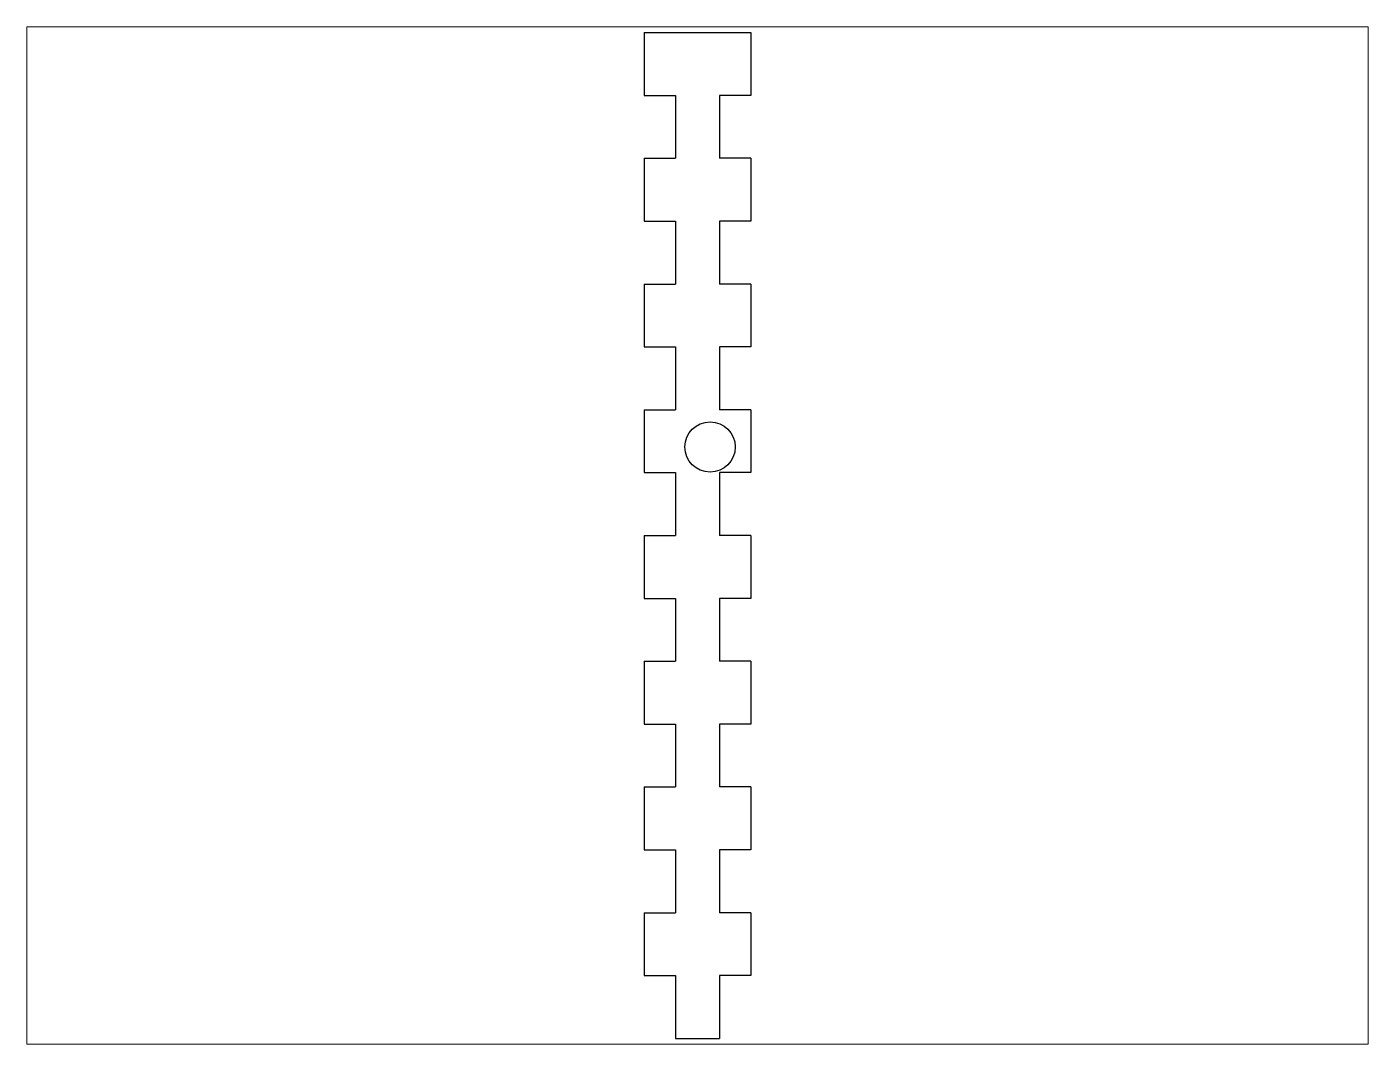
# Paper-space layout 'Layout1' of a CAD drawing. Header units: millimetres. Extents: x 26 to 231, y 20 to 176.
# The model-space entities are those that its viewports show. They can reach past a viewport. Long polylines and large blocks are cut down to what shows.
import ezdxf

# ---------------------------------------------------------------- set-up
doc = ezdxf.new("R2010")
doc.units = ezdxf.units.MM
doc.layers.add('Tallar', color=1, linetype='Continuous', lineweight=5)

msp = doc.modelspace()

# ---------------------------------------------------------------- linework, layer by layer
at = {"layer": 'Tallar', "linetype": 'Continuous', "lineweight": 25}
for p, q in [((29.19, 174.89), (46.19, 174.89)), ((29.19, 174.89), (29.19, 164.89)), ((46.19, 174.89), (46.19, 164.89)), ((29.19, 164.89), (34.19, 164.89)), ((34.19, 164.89), (34.19, 154.89)), ((41.19, 164.89), (41.19, 154.89)), ((46.19, 164.89), (41.19, 164.89)), ((29.19, 154.89), (34.19, 154.89)), ((29.19, 154.89), (29.19, 144.89)), ((46.19, 154.89), (41.19, 154.89)), ((46.19, 154.89), (46.19, 144.89)), ((29.19, 144.89), (34.19, 144.89)), ((34.19, 144.89), (34.19, 134.89)), ((41.19, 144.89), (41.19, 134.89)), ((46.19, 144.89), (41.19, 144.89)), ((29.19, 134.89), (34.19, 134.89)), ((29.19, 134.89), (29.19, 124.89)), ((46.19, 134.89), (41.19, 134.89)), ((46.19, 134.89), (46.19, 124.89)), ((29.19, 124.89), (34.19, 124.89)), ((34.19, 124.89), (34.19, 114.89)), ((41.19, 124.89), (41.19, 114.89)), ((46.19, 124.89), (41.19, 124.89)), ((29.19, 114.89), (34.19, 114.89)), ((29.19, 114.89), (29.19, 104.89)), ((46.19, 114.89), (41.19, 114.89)), ((46.19, 114.89), (46.19, 104.89)), ((29.19, 104.89), (34.19, 104.89)), ((34.19, 104.89), (34.19, 94.89)), ((41.19, 104.89), (41.19, 94.89)), ((46.19, 104.89), (41.19, 104.89)), ((29.19, 94.89), (34.19, 94.89)), ((29.19, 94.89), (29.19, 84.89)), ((46.19, 94.89), (41.19, 94.89)), ((46.19, 94.89), (46.19, 84.89)), ((29.19, 84.89), (34.19, 84.89)), ((34.19, 84.89), (34.19, 74.89)), ((41.19, 84.89), (41.19, 74.89)), ((46.19, 84.89), (41.19, 84.89)), ((29.19, 74.89), (34.19, 74.89)), ((29.19, 74.89), (29.19, 64.89)), ((46.19, 74.89), (41.19, 74.89)), ((46.19, 74.89), (46.19, 64.89)), ((29.19, 64.89), (34.19, 64.89)), ((34.19, 64.89), (34.19, 54.89)), ((41.19, 64.89), (41.19, 54.89)), ((46.19, 64.89), (41.19, 64.89)), ((29.19, 54.89), (34.19, 54.89)), ((29.19, 54.89), (29.19, 44.89)), ((46.19, 54.89), (41.19, 54.89)), ((46.19, 54.89), (46.19, 44.89)), ((29.19, 44.89), (34.19, 44.89)), ((34.19, 44.89), (34.19, 34.89)), ((41.19, 44.89), (41.19, 34.89)), ((46.19, 44.89), (41.19, 44.89)), ((29.19, 34.89), (34.19, 34.89)), ((29.19, 34.89), (29.19, 24.89)), ((46.19, 34.89), (41.19, 34.89)), ((46.19, 34.89), (46.19, 24.89)), ((29.19, 24.89), (34.19, 24.89)), ((34.19, 24.89), (34.19, 14.89)), ((41.19, 24.89), (41.19, 14.89)), ((46.19, 24.89), (41.19, 24.89)), ((34.19, 14.89), (41.19, 14.89))]:
    msp.add_line(p, q, dxfattribs=at)
msp.add_circle((39.69, 108.97), 4, dxfattribs=at)

psp = doc.layouts.get("Layout1")

# ---------------------------------------------------------------- viewports
at = {"layer": '0'}
psp.add_viewport(center=(128.5, 97.5), size=(205.6, 156), view_center_point=(37.69, 94.89), view_height=161.8147, dxfattribs=at)

doc.saveas('drawing.dxf')
